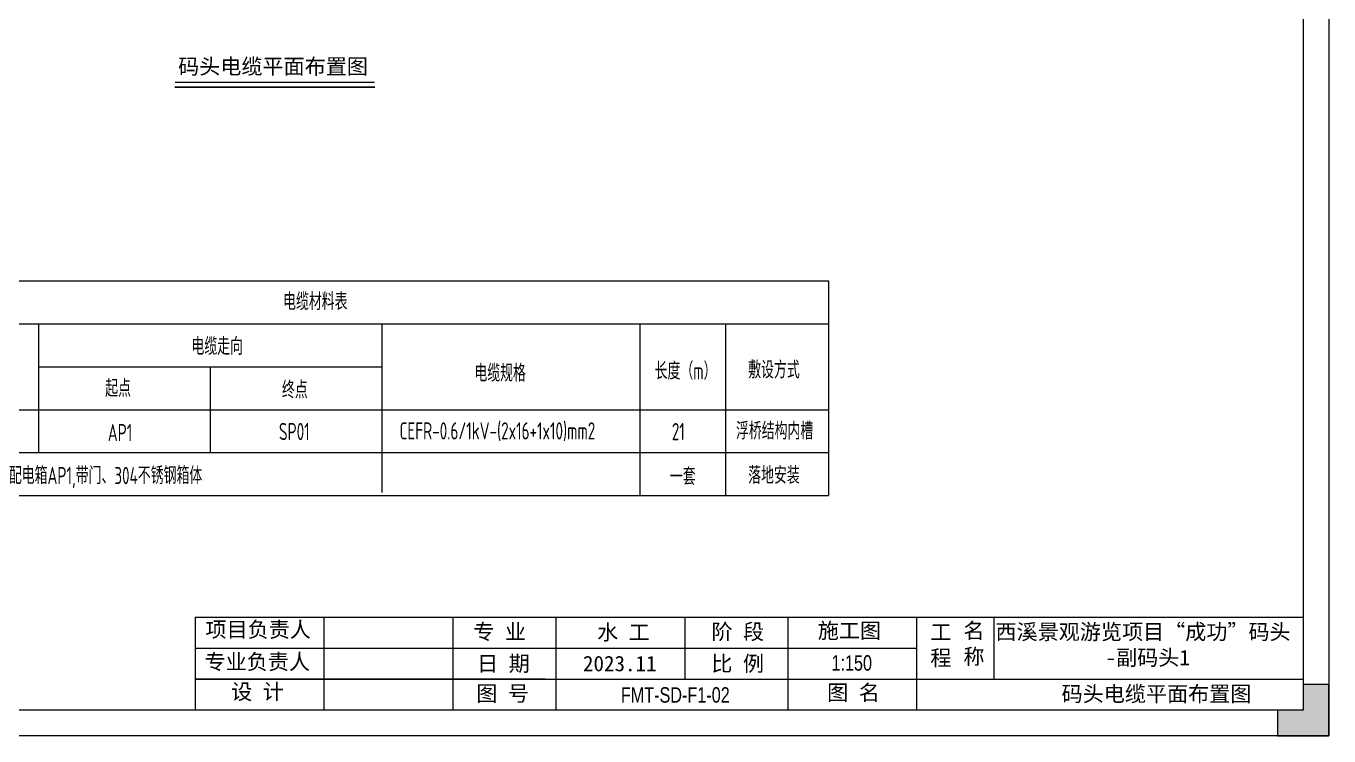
# Model space of a CAD drawing. Header units: millimetres. Extents: x 136606 to 1229059, y 82794 to 127566.
# Drawn here: x 1125682 to 1163602, y 82794 to 103447 of the extents above; entities that cross this region are included whole.
import ezdxf
from ezdxf.enums import TextEntityAlignment as Align

# ---------------------------------------------------------------- set-up
doc = ezdxf.new("R2010")
doc.units = ezdxf.units.MM
doc.layers.add('图框', color=7, linetype='Continuous', lineweight=13)
doc.layers.add('文本', color=3, linetype='Continuous', lineweight=13)
doc.styles.add('Arial', font='arial.ttf')
doc.styles.add('hztxt', font='ros1.shx', dxfattribs={"width": 0.8, "bigfont": 'hztxt.shx'})
doc.styles.get("Standard").update_dxf_attribs({"font": 'arial.ttf'})

# ---------------------------------------------------------------- blocks, each defined once
blk = doc.blocks.new('GW-TK')
at = {"layer": '图框', "linetype": 'Continuous', "lineweight": 0}
h = blk.add_hatch(color=256, dxfattribs=at)
h.dxf.hatch_style = 1
h.paths.add_polyline_path([(927603.55, 464418.01), (927603.55, 464428.01), (927598.55, 464428.01), (927598.55, 464423.01), (927593.55, 464423.01), (927593.55, 464418.01)])
at = {"layer": '图框', "linetype": 'Continuous'}
for p, q in [((927383.55, 464441.02), (927383.55, 464423.01)), ((927408.55, 464441.02), (927408.55, 464423.01)), ((927433.55, 464441.02), (927433.55, 464423.01)), ((927453.55, 464441.02), (927453.55, 464423.01)), ((927478.55, 464441.02), (927478.55, 464429.01)), ((927498.55, 464441.02), (927498.55, 464423.01)), ((927523.55, 464441.02), (927523.55, 464423.01)), ((927538.55, 464441.02), (927538.55, 464429.01)), ((927383.55, 464435.01), (927523.55, 464435.01)), ((927451.56, 464429.01), (927383.55, 464429.01)), ((927383.55, 464429.01), (927598.55, 464429.01))]:
    blk.add_line(p, q, dxfattribs=at)
at = {"layer": '图框'}
for points in [[(927183.55, 464715.01), (927603.55, 464715.01), (927603.55, 464418.01), (927183.55, 464418.01)], [(927188.55, 464710.01), (927598.55, 464710.01), (927598.55, 464423.01), (927188.55, 464423.01)]]:
    blk.add_lwpolyline(points, close=True, dxfattribs=at)
at = {"layer": '图框', "linetype": 'Continuous'}
blk.add_lwpolyline([(927383.55, 464441.02), (927598.55, 464441.02)], dxfattribs=at)
at = {"layer": '图框', "linetype": 'Continuous', "lineweight": 0}
blk.add_lwpolyline([(927598.55, 464428.01), (927598.55, 464423.01), (927593.55, 464423.01), (927593.55, 464418.01), (927603.55, 464418.01), (927603.55, 464428.01)], close=True, dxfattribs=at)
at = {"layer": '图框', "linetype": 'Continuous', "char_height": 3, "attachment_point": 1}
for s, width, heights, insert in [('{\\fSimSun|b0|i0|c134|p2;项目负责人}', 26.0225, [0], (927385.56, 464440.15)), ('{\\fSimSun|b0|i0|c134|p2;专 业}', 12.8345, [0], (927437.53, 464439.73)), ('{\\fSimSun|b0|i0|c134|p2;阶 段}', 17.4775, [0], (927483.73, 464439.73)), ('{\\fSimSun|b0|i0|c134|p2;工 程}', 5.2119, [0], (927526.21, 464439.66)), ('{\\fSimSun|b0|i0|c134|p2;名 称}', 5.2119, [0], (927532.62, 464439.93)), ('{\\fSimSun|b0|i0|c134|p2;专业负责人}', 24.6361, [2.04], (927385.39, 464433.9)), ('{\\fSimSun|b0|i0|c134|p2;日 期}', 11.224, [0], (927438.25, 464433.55)), ('{\\fSimSun|b0|i0|c134|p2;比 例}', 10.9146, [0], (927483.71, 464433.55)), ('{\\fSimSun|b0|i0|c134|p2;设 计}', 16.2353, [0], (927390.55, 464428.09)), ('{\\fSimSun|b0|i0|c134|p2;图 号}', 23.6261, [0], (927438.11, 464427.75)), ('{\\fSimSun|b0|i0|c134|p2;图 名}', 12.066, [0], (927506.19, 464427.94))]:
    blk.add_mtext_dynamic_manual_height_columns(s, width=width, gutter_width=17.5, heights=heights, dxfattribs=dict(at, insert=insert))
at = {"layer": '图框', "color": 3, "linetype": 'Continuous', "char_height": 3, "attachment_point": 1}
for s, width, insert in [('{\\fSimSun|b0|i0|c134|p2;水 工}', 11.224, (927461.55, 464439.63)), ('\\pt9;{\\fSimSun|b0|i0|c134|p2;施工图}', 18.6303, (927504.36, 464439.94)), ('\\pi0.39911,t9.39911;{\\fSimSun|b0|i0|c134|p2;西溪景观游览项目“成功”码头\\P\\pi21.75744,t30.75744;-副码头1}', 60.0149, (927538.45, 464439.71)), ('{\\fSimSun|b0|i0|c134|p2;2023.11}', 11.224, (927458.8, 464433.55))]:
    blk.add_mtext_dynamic_manual_height_columns(s, width=width, gutter_width=17.5, heights=[0], dxfattribs=dict(at, insert=insert))

msp = doc.modelspace()

# ---------------------------------------------------------------- linework, layer by layer
msp.add_lwpolyline([(1130012.8017, 101671.9824), (1135831.6915, 101671.9824)])
at = {"layer": '文本', "color": 7, "linetype": 'ByBlock', "lineweight": 5}
for p, q in [((1117541.5343, 96032.931), (1149040.9338, 96032.931)), ((1149040.9338, 96032.931), (1149040.9338, 89785.6223)), ((1117541.5343, 94782.931), (1149040.9338, 94782.931)), ((1117541.5343, 94782.931), (1149040.9338, 94782.931)), ((1126040.9777, 94782.931), (1126040.9777, 91035.7252)), ((1136040.9971, 94782.931), (1136040.9971, 89874.9092)), ((1143540.9772, 94782.931), (1143540.9772, 89785.6223)), ((1143540.9772, 94782.931), (1143540.9772, 89785.6223)), ((1146040.7491, 94782.931), (1146040.7491, 89785.6223)), ((1126040.9777, 93535.931), (1136040.9971, 93535.931)), ((1131040.8576, 93535.931), (1131040.8576, 91035.7252)), ((1117541.5343, 92285.8281), (1149040.9338, 92285.8281)), ((1117541.5343, 92285.8281), (1149040.9338, 92285.8281)), ((1117541.5343, 91035.7252), (1149040.9338, 91035.7252)), ((1117541.5343, 91035.7252), (1149040.9338, 91035.7252)), ((1117541.5343, 89785.6223), (1149040.9338, 89785.6223)), ((1117541.5343, 89785.6223), (1149040.9338, 89785.6223)), ((1117541.5343, 89785.6223), (1149040.9338, 89785.6223))]:
    msp.add_line(p, q, dxfattribs=at)
at = {"layer": '文本', "color": 7, "const_width": 41.0063}
msp.add_lwpolyline([(1130012.8017, 101809.4824), (1135831.6915, 101809.4824)], dxfattribs=at)

# ---------------------------------------------------------------- block references
at = {"xscale": 150, "yscale": 150, "zscale": 150}
msp.add_blockref('GW-TK', (-137976930.1046, -69579907.2778), dxfattribs=at)

# ---------------------------------------------------------------- texts
at = {"layer": '文本', "color": 7, "style": 'Arial'}
for p in [(1130107.8504, 102273.5247), (1155821.0611, 84020.369)]:
    msp.add_text('码头电缆平面布置图', height=450, dxfattribs=at).set_placement(p, align=Align.MIDDLE_LEFT)
at = {"layer": '文本', "style": 'hztxt', "width": 0.75}
msp.add_text('电缆材料表', height=500, dxfattribs=at).set_placement((1133163.2277, 95182.2503))
at = {"layer": '文本', "color": 7, "linetype": 'ByBlock', "lineweight": 5, "style": 'hztxt', "width": 0.75}
for s, p in [('电缆走向', (1130495.6618, 93879.4949)), ('长度（m）', (1143977.0131, 93161.7843)), ('敷设方式', (1146699.4078, 93195.45)), ('电缆规格', (1138730.3831, 93101.2449)), ('起点', (1127985.5436, 92656.0193)), ('终点', (1133129.1128, 92612.3689)), ('AP1', (1128061.9349, 91370.3965)), ('SP01', (1133042.3433, 91401.1854)), ('CEFR-0.6/1kV-(2x16+1x10)mm2', (1136551.7164, 91419.1531)), ('21', (1144477.9913, 91398.6051)), ('浮桥结构内槽', (1146343.5306, 91418.0179)), ('配电箱AP1,带门、304不锈钢箱体', (1125181.3478, 90121.0324)), ('一套', (1144420.4967, 90093.4946)), ('落地安装', (1146699.4078, 90127.1608))]:
    msp.add_text(s, height=500, rotation=0.00000001, dxfattribs=at).set_placement(p)
at = {"layer": '文本', "style": 'Arial', "width": 0.75}
for s, p in [('1:150', (1149123.6275, 84558.241)), ('FMT-SD-F1-02', (1142993.1645, 83627.4479))]:
    msp.add_text(s, height=450, dxfattribs=at).set_placement(p, align=Align.BOTTOM_LEFT)

doc.saveas('drawing.dxf')
